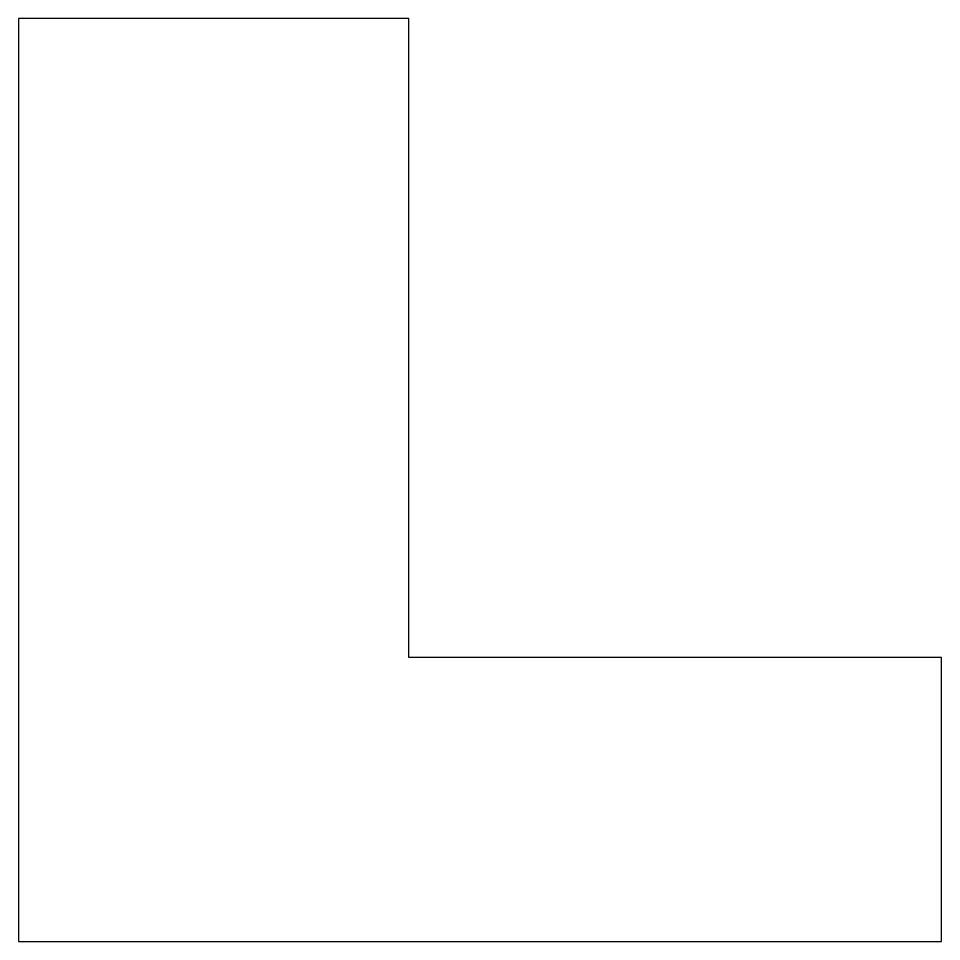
# Model space of a CAD drawing. Header units: millimetres. Extents: x 0 to 260, y 0 to 260.
import ezdxf

# ---------------------------------------------------------------- set-up
doc = ezdxf.new("R2010")
doc.units = ezdxf.units.MM
doc.layers.add('CUT_OUTER', color=7, linetype='Continuous')

msp = doc.modelspace()

# ---------------------------------------------------------------- linework, layer by layer
at = {"layer": 'CUT_OUTER'}
msp.add_lwpolyline([(0, 0), (260, 0), (260, 80), (110, 80), (110, 260), (0, 260)], close=True, dxfattribs=at)

doc.saveas('drawing.dxf')
